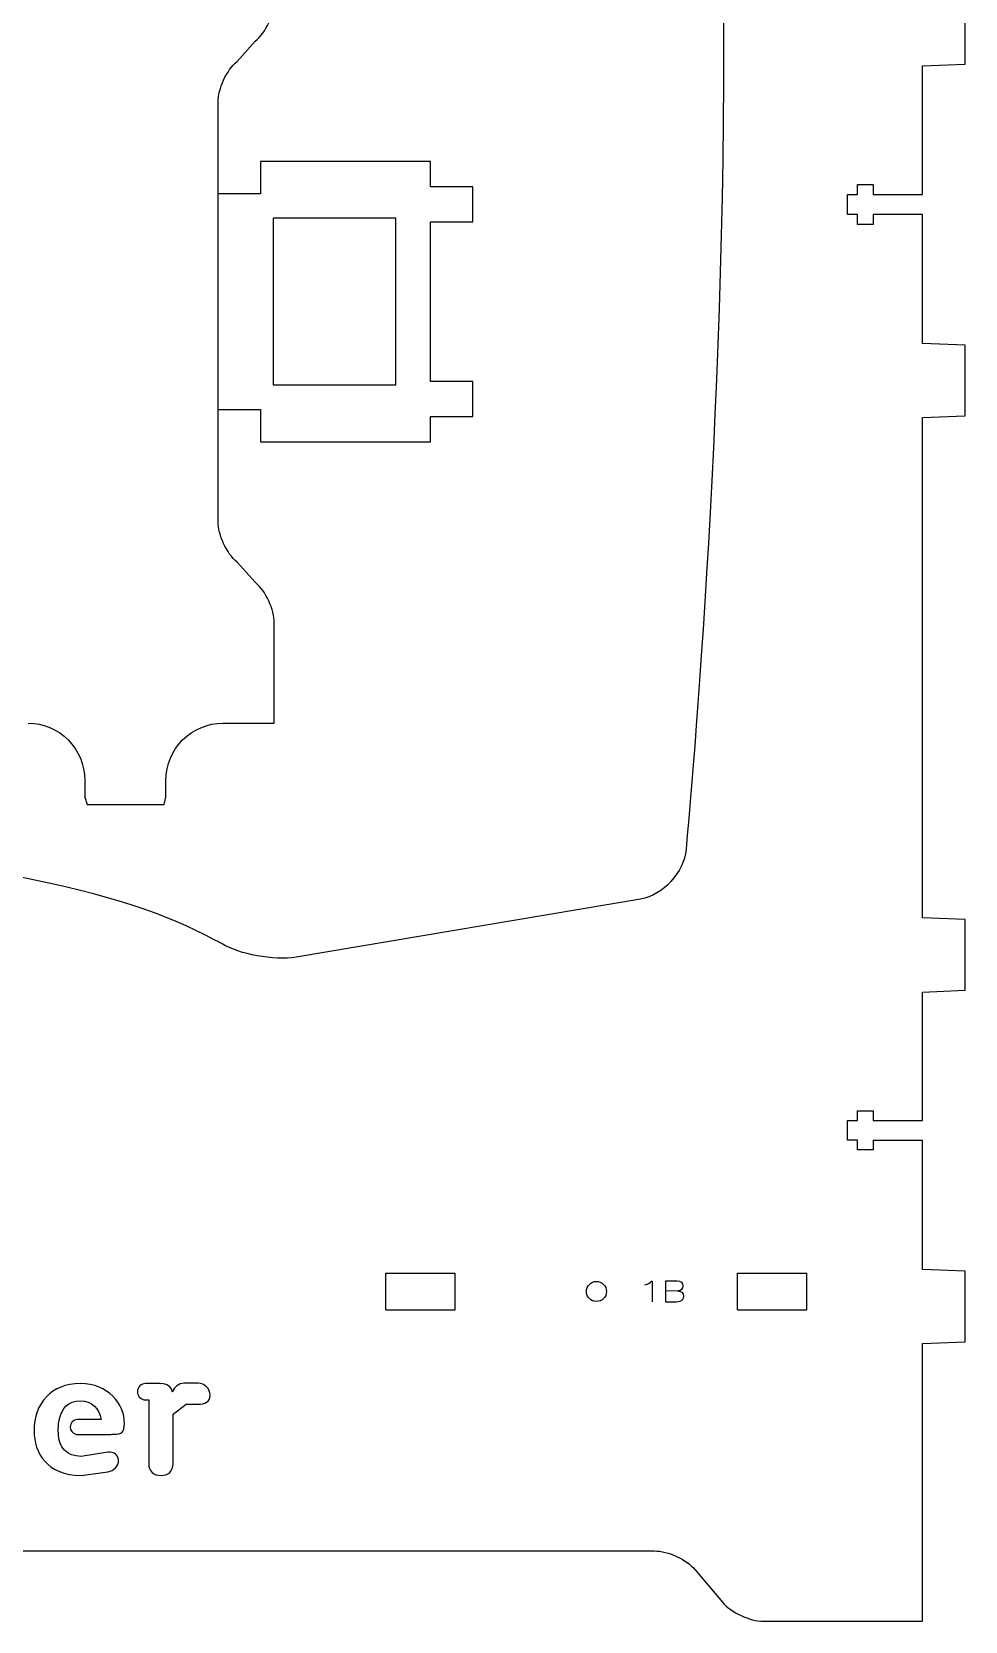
# Model space of a CAD drawing. Header units: millimetres. Extents: x -336 to 378, y -580 to 628.
# Drawn here: x -109.8 to 22.9, y -579.9 to -353.8 of the extents above; entities that cross this region are included whole.
import ezdxf

# ---------------------------------------------------------------- set-up
doc = ezdxf.new("R2010")
doc.units = ezdxf.units.MM
for name, color, linetype, lineweight, true_color in [('Changes', 3, 'Continuous', 25, 0x00ff00), ('Cuts', 1, 'Continuous', 25, 0xff0000), ('Text', 5, 'Continuous', 25, 0x0000ff)]:
    doc.layers.add(name, color=color, linetype=linetype, lineweight=lineweight, true_color=true_color)

msp = doc.modelspace()

# ---------------------------------------------------------------- linework, layer by layer
at = {"layer": 'Changes'}
for p, q in [((-59.43, -535.59), (-59.43, -530.39)), ((-59.43, -530.39), (-49.58, -530.39)), ((-49.58, -535.59), (-49.58, -530.39)), ((-9.43, -535.59), (-9.43, -530.39)), ((-9.43, -530.39), (0.42, -530.39)), ((0.42, -535.59), (0.42, -530.39)), ((-59.43, -535.59), (-49.58, -535.59)), ((-9.43, -535.59), (0.42, -535.59))]:
    msp.add_line(p, q, dxfattribs=at)
at = {"layer": 'Cuts', "color": 1, "lineweight": 25, "true_color": 0xff0000}
for points in [[(16.84, -579.89), (16.84, -540.39), (22.93, -540.14), (22.93, -530.09), (16.84, -529.84), (16.84, -511.53), (9.82, -511.53), (9.82, -512.86), (7.62, -512.86), (7.62, -511.46), (6.18, -511.46), (6.18, -508.69), (7.62, -508.69), (7.62, -507.29), (9.82, -507.29), (9.82, -508.69), (16.84, -508.69), (16.84, -490.4), (22.93, -490.15), (22.93, -480.09), (16.84, -479.83), (16.84, -408.67), (22.93, -408.42), (22.93, -398.38), (16.84, -398.13), (16.84, -379.81), (9.82, -379.81), (9.82, -381.21), (7.62, -381.21), (7.62, -379.81), (6.18, -379.81), (6.18, -376.95), (7.62, -376.95), (7.62, -375.55), (9.82, -375.55), (9.82, -376.95), (16.84, -376.95), (16.84, -358.66), (22.93, -358.41), (22.93, -348.36)], [(-80.61, -358.02), (-78.01, -355.16)], [(-83.31, -423.43), (-83.31, -363.84)], [(-83.29, -407.53), (-77.29, -407.53), (-77.29, -412.13), (-53.09, -412.13), (-53.09, -408.53), (-47.09, -408.53), (-47.09, -403.54), (-53.09, -403.54), (-53.09, -380.84), (-47.09, -380.84), (-47.09, -375.85), (-53.09, -375.85), (-53.09, -372.25), (-77.29, -372.25), (-77.29, -376.85), (-83.29, -376.85)], [(-75.45, -404.04), (-58.05, -404.04), (-58.05, -380.34), (-75.45, -380.34), (-75.45, -404.04), (-75.45, -404.04)], [(-78.01, -432.11), (-80.61, -429.25)], [(-82.58, -452.15), (-75.31, -452.15), (-75.31, -437.92)], [(-102.26, -460.3), (-102.26, -462.67), (-101.91, -463.7), (-90.98, -463.7), (-90.73, -462.67), (-90.73, -460.3)], [(-23.25, -477.18), (-72.2, -485.45)], [(-85.18, -482.28), (-86.47, -481.63)], [(-271.3, -569.89), (-21.27, -569.89)], [(-15.46, -572.59), (-11.59, -577.19)], [(-5.78, -579.89), (16.84, -579.89), (16.84, -579.89)]]:
    msp.add_lwpolyline(points, dxfattribs=at)
for points in [[(-13.15, -285.94), (-13.15, -285.94), (-11.42, -331.13), (-11.42, -355.68)], [(-78.01, -355.16), (-76.52, -353.91), (-75.31, -351.29), (-75.31, -349.35)], [(-11.42, -355.68), (-11.42, -414.27), (-16.77, -470.13), (-16.77, -470.13)], [(-83.31, -363.84), (-83.31, -361.89), (-82.09, -359.27), (-80.61, -358.02)], [(-80.61, -429.25), (-82.09, -428), (-83.31, -425.38), (-83.31, -423.43)], [(-75.31, -437.92), (-75.31, -435.98), (-76.52, -433.36), (-78.01, -432.11)], [(-110.31, -452.15), (-105.81, -452.15), (-102.26, -455.8), (-102.26, -460.3)], [(-90.73, -460.3), (-90.73, -455.8), (-87.08, -452.15), (-82.58, -452.15)], [(-16.77, -470.13), (-17.09, -473.42), (-20, -476.59), (-23.25, -477.18)], [(-86.47, -481.63), (-100.6, -474.64), (-127.78, -470.54), (-146.31, -470.54)], [(-82.74, -483.53), (-82.74, -483.53), (-82.74, -483.53), (-85.18, -482.28)], [(-72.2, -485.45), (-75.47, -485.92), (-80.21, -485.06), (-82.74, -483.53)], [(-30.93, -532.99), (-30.93, -532.2), (-30.29, -531.56), (-29.51, -531.56)], [(-29.51, -534.41), (-30.29, -534.41), (-30.93, -533.77), (-30.93, -532.99)], [(-29.51, -531.56), (-28.72, -531.56), (-28.08, -532.2), (-28.08, -532.99)], [(-28.08, -532.99), (-28.08, -533.77), (-28.72, -534.41), (-29.51, -534.41)], [(-21.27, -569.89), (-19.32, -569.89), (-16.71, -571.11), (-15.46, -572.59)], [(-11.59, -577.19), (-10.34, -578.67), (-7.73, -579.89), (-5.78, -579.89)]]:
    msp.add_open_spline(points, degree=3, dxfattribs=at)
at = {"layer": 'Text', "color": 5, "lineweight": 25, "true_color": 0x0000ff}
for points in [[(-21.67, -531.5), (-21.56, -531.5), (-21.56, -534.48)], [(-19.66, -531.48), (-18.02, -531.48)], [(-18.13, -534.5), (-19.66, -534.5), (-19.66, -531.48), (-19.66, -531.48)], [(-17.88, -532.92), (-19.66, -532.91)], [(-17.88, -532.91), (-17.88, -532.92)], [(-91.75, -546.09), (-93.6, -546.09)], [(-86.15, -546.05), (-88.13, -546.05)], [(-93.6, -548.42), (-93.17, -548.42), (-93.17, -557.42)], [(-89.7, -557.42), (-89.7, -550.42), (-87.86, -549.03), (-86.15, -549.03)], [(-99.92, -551.21), (-103.29, -551.21)], [(-103.55, -553.28), (-103.55, -553.29), (-103.53, -553.29), (-103.53, -553.29)], [(-103.29, -553.32), (-98.63, -553.32)], [(-98.38, -553.29), (-98.14, -553.29)], [(-98.96, -555.85), (-102.77, -556.44), (-102.78, -556.45)], [(-102.78, -559.16), (-98.96, -558.63)]]:
    msp.add_lwpolyline(points, dxfattribs=at)
for points in [[(-22.61, -532.06), (-22.15, -531.95), (-21.84, -531.71), (-21.67, -531.5)], [(-18.02, -531.48), (-17.54, -531.48), (-17.21, -531.73), (-17.21, -532.23)], [(-17.21, -532.23), (-17.21, -532.58), (-17.52, -532.92), (-17.88, -532.91)], [(-17.88, -532.92), (-17.48, -532.94), (-17.12, -533.15), (-17.12, -533.68)], [(-17.12, -533.68), (-17.12, -534.03), (-17.34, -534.5), (-18.13, -534.5)], [(-102.9, -546.1), (-107.01, -546.1), (-109.46, -548.82), (-109.46, -552.86)], [(-96.62, -551.79), (-96.62, -548.93), (-98.9, -546.1), (-102.9, -546.1)], [(-93.6, -546.09), (-94.25, -546.09), (-94.77, -546.61), (-94.77, -547.25)], [(-91.51, -546.11), (-91.58, -546.09), (-91.66, -546.09), (-91.75, -546.09)], [(-91.44, -546.1), (-91.46, -546.1), (-91.48, -546.11), (-91.51, -546.11)], [(-89.77, -547.29), (-89.96, -546.51), (-90.57, -546.1), (-91.44, -546.1)], [(-88.13, -546.05), (-88.91, -546.05), (-89.56, -546.58), (-89.77, -547.29)], [(-84.43, -547.77), (-84.43, -546.82), (-85.2, -546.05), (-86.15, -546.05)], [(-105.99, -553.29), (-105.99, -553.29), (-106.55, -548.53), (-102.83, -548.53)], [(-102.83, -548.53), (-101.31, -548.53), (-100.14, -549.66), (-99.92, -551.21)], [(-94.77, -547.25), (-94.77, -547.9), (-94.25, -548.42), (-93.6, -548.42)], [(-86.15, -549.03), (-85.2, -549.03), (-84.43, -548.71), (-84.43, -547.77)], [(-103.29, -551.21), (-103.87, -551.21), (-104.34, -551.68), (-104.34, -552.26)], [(-109.46, -552.86), (-109.46, -555.88), (-107.63, -559.16), (-102.78, -559.16)], [(-102.78, -556.45), (-104.8, -556.45), (-105.99, -555.12), (-105.99, -553.29)], [(-104.34, -552.26), (-104.34, -552.75), (-104.01, -553.16), (-103.55, -553.28)], [(-103.53, -553.29), (-103.46, -553.3), (-103.38, -553.32), (-103.29, -553.32)], [(-98.63, -553.32), (-98.54, -553.32), (-98.46, -553.3), (-98.38, -553.29)], [(-98.14, -553.29), (-96.98, -553.29), (-96.62, -552.98), (-96.62, -551.79)], [(-97.47, -556.94), (-97.54, -556.3), (-98.03, -555.72), (-98.96, -555.85)], [(-98.96, -558.63), (-98.14, -558.48), (-97.37, -557.89), (-97.47, -556.94)], [(-93.17, -557.42), (-93.17, -558.56), (-92.48, -559.16), (-91.44, -559.16)], [(-91.44, -559.16), (-90.39, -559.16), (-89.7, -558.56), (-89.7, -557.42)]]:
    msp.add_open_spline(points, degree=3, dxfattribs=at)

doc.saveas('drawing.dxf')
